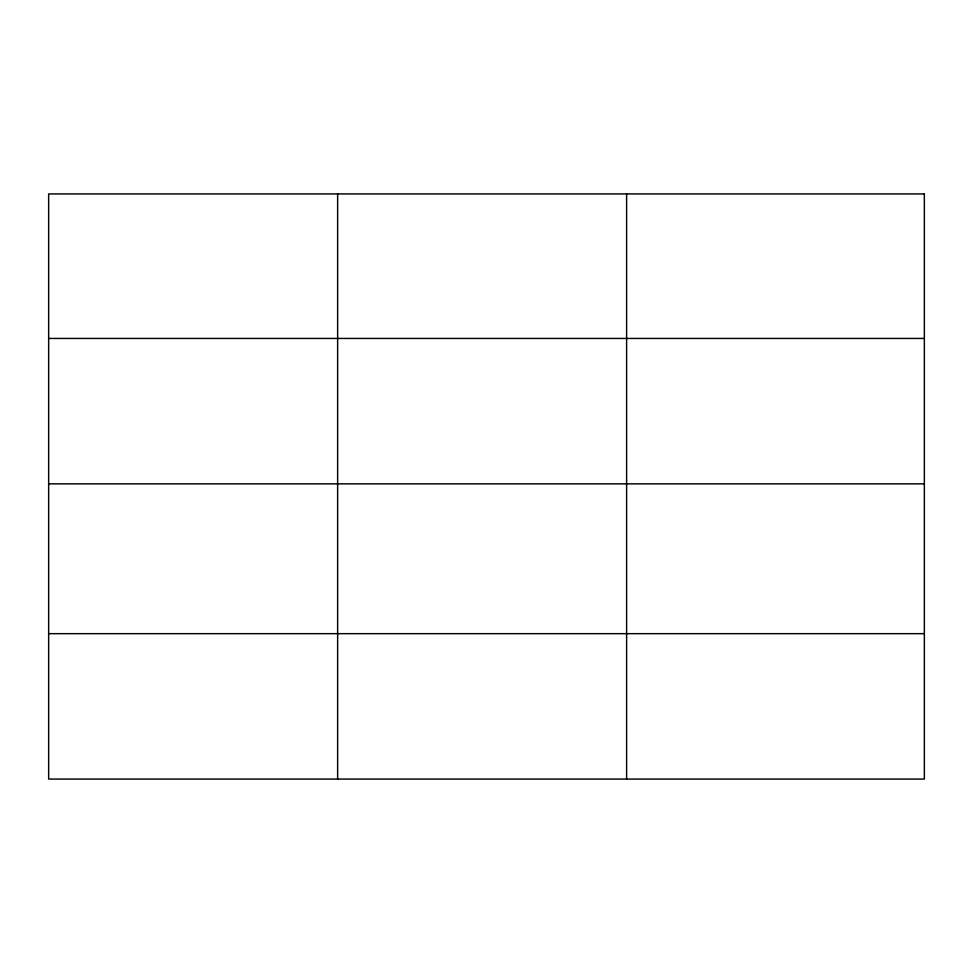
<?xml version="1.0" encoding="UTF-8"?>
<svg xmlns="http://www.w3.org/2000/svg" width="973" height="973" viewBox="0 0 973 973"><rect width="100%" height="100%" fill="white"/><g stroke="black" fill="none" stroke-linecap="round" stroke-linejoin="round"><path stroke-width="1.46" d="M48.65 338.446L924.35 338.446M48.65 483.849L924.35 483.849M48.65 633.666L924.35 633.666M626.612 193.931L626.612 779.069M337.631 193.931L337.631 779.069M924.35 193.931L48.65 193.931L48.65 779.069L924.35 779.069L924.35 193.931"/></g></svg>
